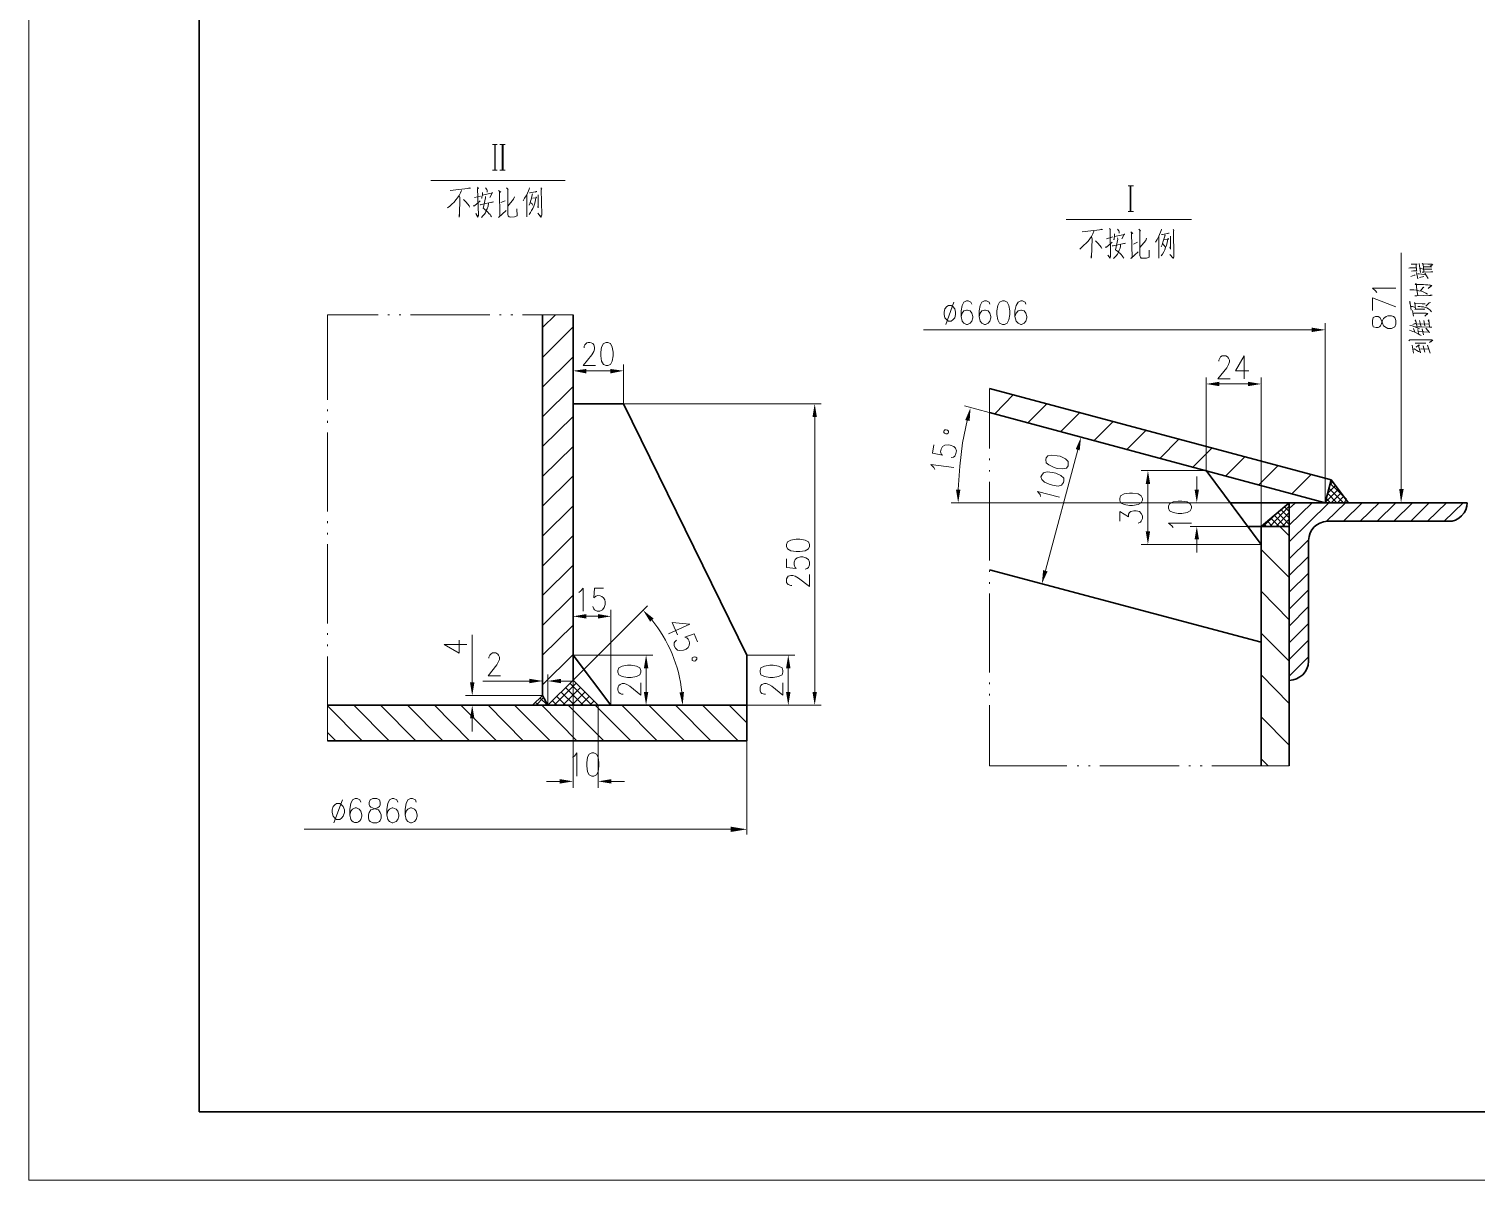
# Model space of a CAD drawing. Header units: millimetres. Extents: x 0 to 1181, y 0 to 1658.
# Drawn here: x 9 to 601, y 0 to 471 of the extents above; entities that cross this region are included whole.
import ezdxf

# ---------------------------------------------------------------- set-up
doc = ezdxf.new("R2010")
doc.units = ezdxf.units.MM
doc.layers.add('1', color=7, linetype='Continuous')

msp = doc.modelspace()

# ---------------------------------------------------------------- hatches: boundary and pattern name
h = msp.add_hatch(color=0)
h.dxf.hatch_style = 2
h.paths.add_polyline_path([(533.34, 348.98), (533.34, 347.18), (538.92, 348.08)])
h = msp.add_hatch(color=0)
h.dxf.hatch_style = 2
h.paths.add_polyline_path([(236.7, 332.06), (236.7, 330.26), (231.3, 331.34)])
h = msp.add_hatch(color=0)
h.dxf.hatch_style = 2
h.paths.add_polyline_path([(246.6, 332.06), (246.6, 330.26), (252, 331.34)])
h = msp.add_hatch(color=0)
h.dxf.hatch_style = 2
h.paths.add_polyline_path([(495.54, 326.84), (495.54, 325.04), (490.14, 325.94)])
h = msp.add_hatch(color=0)
h.dxf.hatch_style = 2
h.paths.add_polyline_path([(507.24, 326.84), (507.24, 325.04), (512.64, 325.94)])
h = msp.add_hatch(color=0)
h.dxf.hatch_style = 2
h.paths.add_polyline_path([(329.22, 312.44), (331.02, 312.44), (330.12, 317.84)])
h = msp.add_hatch(color=0)
h.dxf.hatch_style = 2
h.paths.add_polyline_path([(391.68, 311.18), (393.48, 310.82), (393.84, 316.22)])
h = msp.add_hatch(color=0)
h.dxf.hatch_style = 2
h.paths.add_polyline_path([(436.86, 299.3), (438.48, 298.76), (439.02, 304.16)])
h = msp.add_hatch(color=0)
h.dxf.hatch_style = 2
h.paths.add_polyline_path([(465.48, 285.08), (467.28, 285.08), (466.38, 290.48)])
h = msp.add_hatch(color=0)
h.dxf.hatch_style = 2
h.paths.add_polyline_path([(389.7, 282.74), (387.9, 282.74), (388.8, 277.34)])
h = msp.add_hatch(color=0)
h.dxf.hatch_style = 2
h.paths.add_polyline_path([(485.46, 282.74), (487.26, 282.74), (486.36, 277.34)])
h = msp.add_hatch(color=0)
h.dxf.hatch_style = 2
h.paths.add_polyline_path([(569.16, 282.92), (570.96, 282.92), (569.88, 277.34)])
h = msp.add_hatch(color=0)
h.dxf.hatch_style = 2
h.paths.add_polyline_path([(485.46, 262.4), (487.26, 262.4), (486.36, 267.62)])
h = msp.add_hatch(color=0)
h.dxf.hatch_style = 2
h.paths.add_polyline_path([(465.48, 265.64), (467.28, 265.64), (466.38, 260.24)])
h = msp.add_hatch(color=0)
h.dxf.hatch_style = 2
h.paths.add_polyline_path([(423.54, 249.8), (425.34, 249.26), (423, 244.22)])
h = msp.add_hatch(color=0)
h.dxf.hatch_style = 2
h.paths.add_polyline_path([(236.7, 231.8), (236.7, 230), (231.3, 230.9)])
h = msp.add_hatch(color=0)
h.dxf.hatch_style = 2
h.paths.add_polyline_path([(241.56, 231.8), (241.56, 230), (246.78, 230.9)])
h = msp.add_hatch(color=0)
h.dxf.hatch_style = 2
h.paths.add_polyline_path([(262.8, 228.74), (264.24, 230), (259.92, 233.42)])
h = msp.add_hatch(color=0)
h.dxf.hatch_style = 2
h.paths.add_polyline_path([(260.28, 209.66), (262.08, 209.66), (261.18, 215.06)])
h = msp.add_hatch(color=0)
h.dxf.hatch_style = 2
h.paths.add_polyline_path([(318.42, 209.66), (320.22, 209.66), (319.32, 215.06)])
h = msp.add_hatch(color=0)
h.dxf.hatch_style = 2
h.paths.add_polyline_path([(189.18, 203.9), (190.98, 203.9), (190.08, 198.5)])
h = msp.add_hatch(color=0)
h.dxf.hatch_style = 2
h.paths.add_polyline_path([(213.48, 205.34), (213.48, 203.54), (218.88, 204.44)])
h = msp.add_hatch(color=0)
h.dxf.hatch_style = 2
h.paths.add_polyline_path([(226.44, 205.34), (226.44, 203.54), (221.04, 204.44)])
h = msp.add_hatch(color=0)
h.dxf.hatch_style = 2
h.paths.add_polyline_path([(260.28, 199.94), (262.08, 199.94), (261.18, 194.54)])
h = msp.add_hatch(color=0)
h.dxf.hatch_style = 2
h.paths.add_polyline_path([(276.66, 199.94), (274.86, 199.76), (276.12, 194.54)])
h = msp.add_hatch(color=0)
h.dxf.hatch_style = 2
h.paths.add_polyline_path([(318.42, 199.94), (320.22, 199.94), (319.32, 194.54)])
h = msp.add_hatch(color=0)
h.dxf.hatch_style = 2
h.paths.add_polyline_path([(329.22, 199.94), (331.02, 199.94), (330.12, 194.54)])
h = msp.add_hatch(color=0)
h.dxf.hatch_style = 2
h.paths.add_polyline_path([(189.18, 189.14), (190.98, 189.14), (190.08, 194.54)])
h = msp.add_hatch(color=0)
h.dxf.hatch_style = 2
h.paths.add_polyline_path([(225.9, 164.3), (225.9, 162.5), (231.3, 163.4)])
h = msp.add_hatch(color=0)
h.dxf.hatch_style = 2
h.paths.add_polyline_path([(246.96, 164.3), (246.96, 162.5), (241.56, 163.4)])
h = msp.add_hatch(color=0)
h.dxf.hatch_style = 2
h.paths.add_polyline_path([(295.74, 144.86), (295.74, 142.7), (302.4, 143.78)])

# ---------------------------------------------------------------- linework, layer by layer
at = {"layer": '1', "color": 0, "lineweight": 9}
for points in [[(8.82, 1658.3), (8.82, 0.32)], [(198.36, 423.86), (200.34, 423.86)], [(199.26, 423.86), (199.26, 413.42)], [(199.44, 413.42), (199.44, 423.86)], [(201.42, 423.86), (203.58, 423.86)], [(202.32, 423.86), (202.32, 413.42)], [(202.68, 413.42), (202.68, 423.86)], [(173.16, 409.1), (228.06, 409.1)], [(198.36, 413.42), (200.34, 413.42)], [(201.42, 413.42), (203.58, 413.42)], [(181.08, 405.14), (189.36, 406.04), (189, 406.22), (188.1, 405.86)], [(184.86, 402.8), (185.04, 402.26), (184.86, 394.7), (184.68, 394.16), (184.68, 394.88), (184.86, 395.78)], [(190.98, 402.26), (193.5, 402.8)], [(192.24, 406.4), (192.6, 405.86), (192.24, 405.86), (192.6, 394.88), (192.24, 394.16), (191.52, 395.6), (192.24, 394.52)], [(194.22, 404.24), (194.22, 403.16), (194.04, 402.44), (194.04, 401.9), (193.86, 401.9)], [(194.22, 403.16), (198.36, 404.06), (198.36, 404.24), (197.28, 402.26)], [(195.48, 406.22), (196.02, 405.5), (196.2, 405.14), (196.2, 404.42)], [(200.88, 405.14), (201.78, 404.42), (201.24, 404.6), (201.42, 394.52), (200.88, 393.98), (203.94, 396.86)], [(204.66, 398.66), (207, 401.54), (207.36, 402.44)], [(213.48, 406.22), (213.3, 405.68), (212.4, 403.34), (211.5, 401.9), (210.96, 400.82)], [(212.4, 403.34), (212.4, 394.34), (212.4, 395.06), (212.4, 395.06), (212.4, 396.14)], [(213.48, 404.06), (213.66, 404.06), (213.84, 404.06), (216.54, 404.6), (216.36, 404.6), (216, 404.42)], [(218.16, 406.22), (218.52, 405.68), (218.34, 405.5), (218.52, 395.06), (218.52, 395.06), (218.34, 394.34), (218.16, 394.16), (216.9, 395.78), (218.16, 394.34), (218.34, 394.7)], [(217.08, 403.34), (217.08, 402.98), (217.08, 402.98), (217.08, 397.94), (216.9, 398.3), (217.08, 399.02)], [(458.28, 406.94), (460.44, 406.94)], [(459.18, 406.94), (459.18, 396.5)], [(459.36, 396.5), (459.36, 406.94)], [(189, 398.3), (188.82, 398.84), (187.56, 400.28), (186.48, 401.36)], [(190.44, 398.84), (190.98, 398.84), (193.32, 400.82)], [(193.32, 399.38), (193.5, 399.2), (193.68, 399.38), (198.72, 400.46), (198, 400.1)], [(196.74, 399.92), (196.56, 398.66), (196.2, 397.58), (195.84, 396.86), (195.48, 395.96), (194.94, 395.24), (194.4, 394.7), (193.86, 393.98)], [(201.78, 400.1), (203.58, 400.82)], [(213.84, 400.1), (214.56, 399.56), (214.74, 399.02)], [(458.28, 396.5), (460.44, 396.5)], [(432.9, 393.26), (484.2, 393.26)], [(439.56, 388.22), (447.84, 389.12), (447.48, 389.3), (446.58, 388.94)], [(443.34, 386.06), (443.52, 385.34), (443.34, 377.78), (443.16, 377.42), (443.16, 378.14), (443.34, 378.86)], [(449.46, 385.34), (451.98, 386.06)], [(450.72, 389.48), (451.08, 388.94), (450.9, 388.94), (451.08, 378.14), (450.9, 377.6), (450.9, 377.42), (450, 378.68), (450.9, 377.6)], [(452.7, 387.32), (452.7, 386.24), (452.52, 385.52), (452.52, 384.98), (452.34, 384.98)], [(452.7, 386.24), (456.84, 387.14), (456.84, 387.32), (455.76, 385.34)], [(453.96, 389.3), (454.5, 388.58), (454.68, 388.22), (454.68, 387.68)], [(459.36, 388.22), (460.26, 387.5), (459.72, 387.68), (459.9, 377.6), (459.36, 377.24), (462.42, 379.94)], [(463.14, 381.74), (465.48, 384.62), (465.84, 385.52)], [(471.96, 389.3), (471.78, 388.76), (470.88, 386.42), (470.16, 384.98), (469.44, 383.9)], [(470.88, 386.42), (470.88, 377.42), (470.88, 378.14), (470.88, 379.22)], [(473.22, 386.78), (473.4, 386.78), (472.86, 385.16), (472.5, 383.9), (472.14, 382.82), (471.78, 382.1)], [(471.96, 387.14), (472.14, 387.14), (472.32, 387.14), (475.02, 387.68), (474.84, 387.68), (474.48, 387.5)], [(476.64, 389.3), (477, 388.76), (476.82, 388.58), (477, 378.14), (476.82, 377.42), (476.64, 377.42), (475.38, 378.86), (476.64, 377.42), (476.82, 377.78)], [(475.56, 386.42), (475.56, 386.06), (475.56, 386.06), (475.56, 381.02), (475.38, 381.56), (475.56, 382.1)], [(447.48, 381.38), (447.3, 381.92), (446.04, 383.36), (444.96, 384.44)], [(448.92, 381.92), (449.46, 381.92), (451.8, 383.9)], [(451.8, 382.46), (451.98, 382.46), (452.16, 382.46), (457.2, 383.54), (456.84, 383.36), (456.48, 383.36)], [(460.44, 383.18), (462.06, 383.9)], [(472.32, 383.36), (473.04, 382.64), (473.4, 382.1)], [(569.88, 282.92), (569.88, 379.58)], [(573.12, 373.28), (573.48, 373.46), (576, 373.46)], [(574.2, 372.02), (574.92, 372.2), (576.36, 372.2), (576.36, 372.02), (576.36, 372.02), (576.18, 372.2), (576, 374.9), (576.54, 374.9), (574.38, 374.9), (574.02, 374.9)], [(577.8, 371.48), (577.26, 375.26)], [(577.44, 373.28), (579.06, 372.92), (582.48, 372.92)], [(579.24, 371.66), (578.88, 375.08), (578.7, 375.26), (578.52, 375.08), (580.86, 374.9), (581.58, 374.9), (582.48, 374.9), (582.84, 374.72), (581.76, 374.18), (582.66, 374.72)], [(582.48, 373.82), (578.88, 373.82)], [(573.84, 369.86), (575.28, 370.4), (575.64, 370.4)], [(576.72, 368.96), (576.18, 371.48)], [(576.72, 370.94), (577.26, 370.94), (579.96, 370.58), (579.6, 371.3), (581.04, 369.14)], [(577.44, 369.5), (579.24, 369.86)], [(582.84, 371.84), (582.12, 371.84), (582.84, 371.84), (579.24, 371.66), (578.52, 371.66)], [(559.98, 363.38), (559.44, 364.1), (558.18, 365.18), (567.72, 365.18)], [(558.18, 356), (558.18, 361.22), (567.72, 357.44)], [(575.46, 361.94), (576.36, 361.94), (581.76, 362.3), (582.66, 362.3), (582.12, 362.12), (581.22, 362.12)], [(577.8, 364.1), (578.88, 365.36), (579.24, 365.54), (579.06, 365.36)], [(384.84, 357.98), (384.12, 357.62), (383.4, 356.72), (383.04, 355.28), (383.04, 354.38), (383.4, 352.94), (384.12, 352.22), (384.84, 351.68), (385.92, 351.68), (386.64, 352.22), (387.36, 352.94), (387.72, 354.38), (387.72, 355.28), (387.36, 356.72), (386.64, 357.62), (385.92, 357.98), (384.84, 357.98)], [(387, 359.42), (383.76, 350.24)], [(394.38, 358.52), (394.02, 359.42), (392.94, 359.96), (392.22, 359.96), (391.14, 359.42), (390.42, 357.98), (390.06, 355.82), (390.06, 353.48), (390.42, 351.68), (391.14, 350.78), (392.22, 350.24), (392.58, 350.24), (393.66, 350.78), (394.38, 351.68), (394.74, 352.94), (394.74, 353.48), (394.38, 354.92), (393.66, 355.82), (392.58, 356.18), (392.22, 356.18), (391.14, 355.82), (390.42, 354.92), (390.06, 353.48)], [(401.76, 358.52), (401.4, 359.42), (400.32, 359.96), (399.6, 359.96), (398.52, 359.42), (397.8, 357.98), (397.44, 355.82), (397.44, 353.48), (397.8, 351.68), (398.52, 350.78), (399.6, 350.24), (399.96, 350.24), (401.04, 350.78), (401.76, 351.68), (402.12, 352.94), (402.12, 353.48), (401.76, 354.92), (401.04, 355.82), (399.96, 356.18), (399.6, 356.18), (398.52, 355.82), (397.8, 354.92), (397.44, 353.48)], [(406.98, 359.96), (405.72, 359.42), (405, 357.98), (404.64, 355.82), (404.64, 354.38), (405, 352.22), (405.72, 350.78), (406.98, 350.24), (407.7, 350.24), (408.78, 350.78), (409.5, 352.22), (409.86, 354.38), (409.86, 355.82), (409.5, 357.98), (408.78, 359.42), (407.7, 359.96), (406.98, 359.96)], [(416.52, 358.52), (416.16, 359.42), (415.08, 359.96), (414.36, 359.96), (413.28, 359.42), (412.56, 357.98), (412.02, 355.82), (412.02, 353.48), (412.56, 351.68), (413.28, 350.78), (414.36, 350.24), (414.72, 350.24), (415.8, 350.78), (416.52, 351.68), (416.88, 352.94), (416.88, 353.48), (416.52, 354.92), (415.8, 355.82), (414.72, 356.18), (414.36, 356.18), (413.28, 355.82), (412.56, 354.92), (412.02, 353.48)], [(574.02, 356.18), (573.48, 359.78), (573.48, 358.88)], [(574.02, 357.62), (574.56, 357.62), (575.64, 357.26)], [(574.92, 353.66), (574.56, 356)], [(575.82, 356.54), (575.46, 359.06), (575.28, 359.06), (575.82, 358.88), (579.24, 358.7), (579.78, 358.7), (579.24, 358.7), (578.52, 358.7)], [(575.46, 356.36), (576, 356.54), (579.6, 356.54), (579.24, 356.36), (578.34, 356.54)], [(579.96, 357.8), (581.04, 358.7), (581.4, 359.06), (581.94, 359.24)], [(151.56, 354.2), (130.86, 354.2)], [(130.86, 354.2), (130.86, 319.46)], [(156.24, 354.2), (155.52, 354.2)], [(160.92, 354.2), (160.2, 354.2)], [(197.28, 354.2), (164.88, 354.2)], [(201.96, 354.2), (201.24, 354.2)], [(206.64, 354.2), (205.92, 354.2)], [(231.3, 354.2), (210.6, 354.2)], [(218.88, 348.98), (224.1, 354.2)], [(218.88, 336.74), (231.3, 349.34)], [(538.92, 277.7), (538.92, 350.78)], [(574.74, 354.74), (575.28, 354.92), (580.14, 354.92), (580.68, 354.74), (580.86, 354.74), (579.6, 353.66), (580.68, 354.74)], [(574.74, 350.24), (575.28, 350.6), (575.64, 350.6), (575.82, 350.78)], [(576.36, 349.7), (575.82, 352.22), (575.64, 351.86), (576, 351.5)], [(575.82, 349.34), (578.34, 349.34), (582.48, 349.16), (581.58, 349.16), (581.22, 352.22), (581.04, 351.86), (581.22, 351.5)], [(581.4, 350.42), (576, 350.6)], [(577.44, 351.86), (577.98, 349.7)], [(579.6, 349.7), (579.24, 351.86)], [(533.34, 348.08), (374.58, 348.08)], [(573.12, 343.58), (573.48, 343.94), (582.48, 343.94), (582.84, 343.76), (582.66, 343.76), (581.58, 342.86)], [(575.46, 347.18), (574.92, 348.62)], [(576.72, 348.26), (577.08, 346.64)], [(576.9, 347.36), (581.58, 347.18), (581.58, 347), (579.96, 348.8)], [(579.06, 346.1), (578.52, 348.44)], [(582.12, 343.22), (582.66, 343.76)], [(244.8, 342.86), (243.72, 342.5), (243, 341.06), (242.64, 338.9), (242.64, 337.46), (243, 335.3), (243.72, 333.86), (244.8, 333.5), (245.52, 333.5), (246.6, 333.86), (247.32, 335.3), (247.68, 337.46), (247.68, 338.9), (247.32, 341.06), (246.6, 342.5), (245.52, 342.86), (244.8, 342.86)], [(495.36, 335.3), (495.36, 335.66), (495.72, 336.56), (496.08, 337.1), (496.8, 337.46), (498.24, 337.46), (498.96, 337.1), (499.32, 336.56), (499.68, 335.66), (499.68, 334.94), (499.32, 333.86), (498.6, 332.6), (495, 328.1), (500.04, 328.1)], [(505.8, 337.46), (502.2, 331.34), (507.6, 331.34)], [(505.8, 337.46), (505.8, 328.1)], [(574.92, 338.54), (574.38, 341.78)], [(574.92, 340.16), (575.28, 340.34), (577.08, 339.26), (577.44, 339.08), (577.8, 338.9), (577.8, 338.72), (577.08, 341.6), (577.44, 341.78), (577.08, 341.78), (576, 341.06)], [(575.64, 342.68), (579.96, 342.68), (579.06, 342.68)], [(577.8, 340.16), (578.16, 340.34), (581.22, 340.16)], [(579.6, 338.9), (578.88, 341.6)], [(581.76, 338.54), (580.68, 341.78)], [(218.88, 324.68), (231.3, 337.1)], [(231.3, 318.02), (231.3, 333.86)], [(252, 318.02), (252, 333.86)], [(236.7, 331.34), (246.6, 331.34)], [(490.14, 290.66), (490.14, 328.64)], [(507.24, 325.94), (495.54, 325.94)], [(512.64, 260.42), (512.64, 328.64)], [(218.88, 312.44), (231.3, 324.86)], [(401.58, 324.14), (401.58, 299.48)], [(403.74, 313.7), (411.48, 321.62)], [(130.86, 315.5), (130.86, 314.78)], [(252.18, 317.84), (332.82, 317.84)], [(401.4, 314.24), (391.32, 316.94)], [(417.24, 310.1), (425.16, 318.02)], [(430.74, 306.5), (438.66, 314.42)], [(130.86, 310.82), (130.86, 310.1)], [(218.88, 300.38), (231.3, 312.62)], [(330.12, 312.44), (330.12, 199.94)], [(392.4, 311), (390.6, 301.82), (389.52, 292.28), (388.8, 282.74)], [(444.24, 302.72), (452.16, 310.64)], [(130.86, 306.14), (130.86, 273.74)], [(383.94, 307.22), (383.4, 307.22), (383.04, 306.86), (382.86, 306.5), (382.86, 306.14), (383.22, 305.78), (383.76, 305.6), (384.3, 305.6), (384.66, 305.78), (384.84, 306.14), (384.84, 306.68), (384.48, 307.04), (383.94, 307.22)], [(444.06, 302.9), (436.5, 304.88)], [(457.74, 299.12), (465.66, 307.04)], [(471.24, 295.52), (479.16, 303.44)], [(218.88, 288.14), (231.3, 300.38)], [(378.9, 301.1), (378.36, 297.68), (382.32, 296.78), (381.96, 297.14), (381.6, 298.22), (381.78, 299.3), (382.32, 300.38), (383.4, 300.92), (384.84, 301.1), (385.56, 300.92), (387, 300.38), (387.72, 299.66), (388.08, 298.58), (387.9, 297.5), (387.36, 296.42), (386.82, 296.06), (385.92, 295.88)], [(437.76, 298.94), (424.44, 249.62)], [(424.62, 294.98), (424.8, 293.72), (425.88, 292.82), (428.04, 291.74), (429.3, 291.38), (431.46, 291.2), (433.08, 291.56), (433.8, 292.46), (433.8, 293.18), (433.8, 294.26), (432.72, 295.34), (430.56, 296.42), (429.3, 296.6), (426.96, 296.78), (425.52, 296.6), (424.8, 295.7), (424.62, 294.98)], [(484.74, 291.92), (492.66, 299.84)], [(498.24, 288.32), (506.16, 296.24)], [(379.26, 291.02), (378.9, 291.74), (377.64, 293), (387, 291.74)], [(401.58, 295.52), (401.58, 294.8)], [(401.58, 290.66), (401.58, 290.12)], [(489.96, 290.48), (463.68, 290.48)], [(511.74, 284.72), (519.66, 292.64)], [(218.88, 275.9), (231.3, 288.32)], [(401.58, 285.98), (401.58, 253.76)], [(422.64, 287.96), (423, 286.88), (424.08, 285.8), (426.06, 284.9), (427.32, 284.54), (429.66, 284.18), (431.1, 284.54), (431.82, 285.62), (432, 286.34), (432, 287.42), (430.74, 288.5), (428.76, 289.4), (427.32, 289.76), (425.16, 289.94), (423.72, 289.58), (423, 288.68), (422.64, 287.96)], [(466.38, 265.64), (466.38, 285.08)], [(486.36, 282.74), (486.36, 288.14)], [(525.24, 280.94), (533.16, 288.86)], [(539.82, 281.12), (543.24, 284.54)], [(540.72, 284.54), (541.98, 285.98)], [(547.56, 278.78), (540.9, 285.26)], [(422.46, 279.86), (422.28, 280.76), (421.2, 282.02), (430.2, 279.68)], [(454.86, 278.42), (455.22, 277.34), (456.66, 276.62), (458.82, 276.26), (460.08, 276.26), (462.42, 276.62), (463.68, 277.34), (464.22, 278.42), (464.22, 279.14), (463.68, 280.22), (462.42, 280.94), (460.08, 281.3), (458.82, 281.3), (456.66, 280.94), (455.22, 280.22), (454.86, 279.14), (454.86, 278.42)], [(538.92, 277.52), (544.32, 282.92)], [(541.08, 277.34), (539.28, 279.14)], [(543.6, 277.34), (539.82, 281.3)], [(546.3, 277.34), (540.36, 283.28)], [(541.26, 277.34), (545.4, 281.48)], [(543.96, 277.34), (546.48, 280.04)], [(546.48, 277.34), (547.56, 278.6)], [(218.88, 263.66), (231.3, 276.08)], [(499.68, 277.34), (385.92, 277.34)], [(454.86, 269.78), (454.86, 273.74), (458.46, 271.58), (458.46, 272.66), (458.82, 273.38), (459.36, 273.74), (460.62, 274.1), (461.52, 274.1), (462.96, 273.74), (463.68, 273.02), (464.22, 271.94), (464.22, 270.86), (463.68, 269.78), (463.32, 269.42), (462.42, 269.06)], [(474.84, 275.18), (475.2, 274.1), (476.64, 273.38), (478.8, 273.02), (480.24, 273.02), (482.4, 273.38), (483.66, 274.1), (484.2, 275.18), (484.2, 275.9), (483.66, 276.98), (482.4, 277.7), (480.24, 278.06), (478.8, 278.06), (476.64, 277.7), (475.2, 276.98), (474.84, 275.9), (474.84, 275.18)], [(499.68, 277.34), (483.66, 277.34)], [(513.54, 267.62), (518.4, 272.48)], [(516.24, 267.62), (524.16, 275.9)], [(522.54, 267.62), (518.04, 272.3)], [(518.76, 267.62), (524.16, 273.38)], [(524.16, 268.52), (519.48, 273.38)], [(524.16, 271.22), (520.92, 274.46)], [(524.16, 273.74), (522.18, 275.72)], [(524.16, 276.26), (523.62, 276.98)], [(524.16, 275), (526.68, 277.34)], [(524.16, 268.16), (533.52, 277.34)], [(524.16, 261.32), (540.36, 277.34)], [(539.46, 269.78), (547.2, 277.34)], [(546.3, 269.78), (554.04, 277.34)], [(553.14, 269.78), (560.88, 277.34)], [(560.16, 269.78), (567.72, 277.34)], [(567, 269.78), (574.56, 277.34)], [(568.08, 277.34), (572.76, 277.34)], [(573.84, 269.78), (581.4, 277.34)], [(580.68, 269.78), (588.42, 277.34)], [(587.52, 269.78), (595.26, 277.34)], [(130.86, 269.78), (130.86, 269.06)], [(476.64, 267.26), (476.1, 267.98), (474.84, 269.06), (484.2, 269.06)], [(506.88, 267.62), (483.66, 267.62)], [(514.8, 267.62), (513.72, 268.7)], [(517.32, 267.62), (515.16, 269.96)], [(520.02, 267.62), (516.6, 271.04)], [(524.16, 263.84), (520.38, 267.62)], [(521.28, 267.62), (524.16, 270.68)], [(523.8, 267.62), (524.16, 268.16)], [(130.86, 265.1), (130.86, 264.38)], [(130.86, 260.42), (130.86, 228.02)], [(218.88, 251.42), (231.3, 264.02)], [(318.6, 259.52), (318.96, 258.44), (320.4, 257.72), (322.56, 257.36), (324, 257.36), (326.16, 257.72), (327.6, 258.44), (327.96, 259.52), (327.96, 260.24), (327.6, 261.32), (326.16, 262.04), (324, 262.4), (322.56, 262.4), (320.4, 262.04), (318.96, 261.32), (318.6, 260.24), (318.6, 259.52)], [(486.36, 262.4), (486.36, 257)], [(524.16, 254.48), (532.08, 262.22)], [(318.6, 254.48), (318.6, 250.88), (322.56, 250.52), (322.2, 250.88), (321.66, 251.96), (321.66, 253.04), (322.2, 254.12), (322.92, 254.84), (324.36, 255.2), (325.26, 255.2), (326.52, 254.84), (327.6, 254.12), (327.96, 253.04), (327.96, 251.96), (327.6, 250.88), (327.06, 250.52), (326.16, 250.16)], [(512.46, 260.24), (463.68, 260.24)], [(524.16, 246.74), (512.64, 258.26)], [(524.16, 247.64), (532.08, 255.38)], [(218.88, 239.36), (231.3, 251.78)], [(401.58, 249.62), (401.58, 249.08)], [(524.16, 240.8), (532.08, 248.54)], [(320.76, 243.5), (320.4, 243.5), (319.32, 243.86), (318.96, 244.22), (318.6, 244.76), (318.6, 246.2), (318.96, 246.92), (319.32, 247.28), (320.4, 247.64), (321.12, 247.64), (322.2, 247.28), (323.46, 246.56), (327.96, 243.14), (327.96, 248)], [(401.58, 244.94), (401.58, 244.22)], [(428.04, 242.96), (420.48, 244.94)], [(218.88, 227.12), (231.3, 239.54)], [(233.64, 240.62), (234.36, 241.16), (235.44, 242.42), (235.44, 233.06)], [(401.58, 240.26), (401.58, 207.86)], [(524.16, 229.46), (512.64, 241.16)], [(524.16, 233.78), (532.08, 241.7)], [(231.3, 204.98), (231.3, 233.6)], [(231.48, 204.98), (261.72, 235.22)], [(241.56, 230.9), (236.7, 230.9)], [(246.78, 194.54), (246.78, 233.6)], [(524.16, 226.94), (532.08, 234.86)], [(218.88, 215.06), (231.3, 227.3)], [(279, 227.66), (270.36, 223.7)], [(279, 227.66), (271.8, 228.38), (273.96, 223.34)], [(524.16, 220.1), (532.08, 228.02)], [(130.86, 224.06), (130.86, 223.34)], [(130.86, 219.38), (130.86, 218.66)], [(178.56, 219.38), (184.68, 215.78), (184.68, 221.18)], [(178.56, 219.38), (187.92, 219.38)], [(190.08, 203.9), (190.08, 223.34)], [(524.16, 212.54), (512.64, 224.06)], [(524.16, 213.26), (532.08, 221.18)], [(130.86, 214.52), (130.86, 179.96)], [(196.92, 213.8), (196.92, 214.16), (197.28, 215.06), (197.64, 215.42), (198.36, 215.96), (199.8, 215.96), (200.52, 215.42), (200.88, 215.06), (201.24, 214.16), (201.24, 213.26), (200.88, 212.36), (200.16, 211.1), (196.56, 206.6), (201.6, 206.6)], [(218.88, 202.82), (231.3, 215.24)], [(231.48, 215.06), (263.88, 215.06)], [(281.34, 212.72), (281.7, 213.08), (281.88, 213.44), (281.88, 213.98), (281.52, 214.16), (281.16, 214.34), (280.62, 214.16), (280.08, 213.98), (280.08, 213.44), (280.08, 212.9), (280.44, 212.72), (280.8, 212.54), (281.34, 212.72)], [(302.4, 215.06), (322.02, 215.06)], [(524.16, 206.42), (532.08, 214.34)], [(218.88, 198.86), (218.88, 207.14)], [(221.04, 194.54), (221.04, 207.14)], [(249.66, 208.04), (250.02, 206.96), (251.46, 206.24), (253.62, 205.88), (255.06, 205.88), (257.22, 206.24), (258.66, 206.96), (259.02, 208.04), (259.02, 208.76), (258.66, 209.84), (257.22, 210.56), (255.06, 210.92), (253.62, 210.92), (251.46, 210.56), (250.02, 209.84), (249.66, 208.76), (249.66, 208.04)], [(261.18, 199.94), (261.18, 209.66)], [(307.8, 208.04), (308.16, 206.96), (309.6, 206.24), (311.76, 205.88), (313.2, 205.88), (315.36, 206.24), (316.8, 206.96), (317.16, 208.04), (317.16, 208.76), (316.8, 209.84), (315.36, 210.56), (313.2, 210.92), (311.76, 210.92), (309.6, 210.56), (308.16, 209.84), (307.8, 208.76), (307.8, 208.04)], [(319.32, 199.94), (319.32, 209.66)], [(213.48, 204.44), (194.4, 204.44)], [(232.56, 203.54), (223.56, 194.54)], [(226.44, 204.44), (231.84, 204.44)], [(234.36, 201.74), (227.16, 194.54)], [(235.44, 194.54), (228.24, 201.74)], [(239.04, 194.54), (230.04, 203.54)], [(231.3, 204.62), (231.3, 160.7)], [(309.96, 199.04), (309.6, 199.04), (308.52, 199.4), (308.16, 199.76), (307.8, 200.48), (307.8, 201.92), (308.16, 202.64), (308.52, 203), (309.6, 203.36), (310.32, 203.36), (311.4, 203), (312.66, 202.28), (317.16, 198.68), (317.16, 203.72)], [(401.58, 203.9), (401.58, 203.18)], [(524.16, 195.26), (512.64, 206.96)], [(218.7, 198.5), (187.38, 198.5)], [(217.26, 194.54), (216, 195.62)], [(219.42, 197.78), (216.18, 194.54)], [(220.86, 194.54), (217.8, 197.42)], [(224.64, 194.54), (222.84, 196.34)], [(228.24, 194.54), (224.64, 198.14)], [(231.84, 194.54), (226.44, 199.94)], [(236.16, 199.94), (230.76, 194.54)], [(237.96, 198.14), (234.36, 194.54)], [(239.94, 196.34), (238.14, 194.54)], [(401.58, 199.22), (401.58, 198.5)], [(145.08, 179.96), (130.86, 194.36)], [(156.06, 179.96), (141.66, 194.54)], [(167.04, 179.96), (152.64, 194.54)], [(178.02, 179.96), (163.62, 194.54)], [(189, 179.96), (174.6, 194.54)], [(199.98, 179.96), (185.4, 194.54)], [(214.56, 194.54), (187.38, 194.54)], [(210.96, 179.96), (196.56, 194.54)], [(221.94, 179.96), (207.36, 194.54)], [(232.92, 179.96), (218.52, 194.54)], [(220.68, 195.26), (219.78, 194.54)], [(243.9, 179.96), (229.32, 194.54)], [(254.88, 179.96), (240.3, 194.54)], [(241.56, 194.18), (241.56, 160.7)], [(246.96, 194.54), (263.88, 194.54)], [(265.68, 179.96), (251.28, 194.54)], [(276.84, 179.96), (262.26, 194.54)], [(287.64, 179.96), (273.24, 194.54)], [(298.8, 179.96), (284.22, 194.54)], [(302.4, 187.34), (295.2, 194.54)], [(302.4, 194.54), (332.82, 194.54)], [(302.4, 194.54), (322.02, 194.54)], [(401.58, 194.54), (401.58, 169.7)], [(524.16, 178.16), (512.64, 189.86)], [(190.08, 189.14), (190.08, 183.74)], [(134.28, 179.96), (130.86, 183.38)], [(302.4, 179.78), (302.4, 141.62)], [(231.12, 173.3), (231.84, 173.66), (232.92, 175.1), (232.92, 165.56)], [(239.04, 175.1), (237.96, 174.56), (237.24, 173.3), (236.88, 170.96), (236.88, 169.7), (237.24, 167.36), (237.96, 166.1), (239.04, 165.56), (239.76, 165.56), (240.84, 166.1), (241.56, 167.36), (241.92, 169.7), (241.92, 170.96), (241.56, 173.3), (240.84, 174.56), (239.76, 175.1), (239.04, 175.1)], [(515.52, 169.7), (512.64, 172.58)], [(401.58, 169.7), (433.26, 169.7)], [(437.4, 169.7), (438.12, 169.7)], [(442.08, 169.7), (442.8, 169.7)], [(446.76, 169.7), (479.16, 169.7)], [(483.12, 169.7), (483.84, 169.7)], [(487.8, 169.7), (488.52, 169.7)], [(492.48, 169.7), (524.16, 169.7)], [(225.9, 163.4), (220.5, 163.4)], [(246.96, 163.4), (252.36, 163.4)], [(134.64, 154.4), (133.92, 153.86), (133.2, 153.14), (132.84, 151.7), (132.84, 150.62), (133.2, 149.18), (133.92, 148.28), (134.64, 147.74), (135.9, 147.74), (136.62, 148.28), (137.34, 149.18), (137.88, 150.62), (137.88, 151.7), (137.34, 153.14), (136.62, 153.86), (135.9, 154.4), (134.64, 154.4)], [(136.98, 155.84), (133.56, 146.48)], [(159.66, 154.94), (159.3, 155.84), (158.04, 156.38), (157.32, 156.38), (156.24, 155.84), (155.52, 154.4), (155.16, 152.06), (155.16, 149.72), (155.52, 147.74), (156.24, 147.02), (157.32, 146.48), (157.68, 146.48), (158.94, 147.02), (159.66, 147.74), (160.02, 149.18), (160.02, 149.72), (159.66, 151.16), (158.94, 152.06), (157.68, 152.6), (157.32, 152.6), (156.24, 152.06), (155.52, 151.16), (155.16, 149.72)], [(167.22, 154.94), (166.86, 155.84), (165.6, 156.38), (164.88, 156.38), (163.8, 155.84), (163.08, 154.4), (162.72, 152.06), (162.72, 149.72), (163.08, 147.74), (163.8, 147.02), (164.88, 146.48), (165.24, 146.48), (166.5, 147.02), (167.22, 147.74), (167.58, 149.18), (167.58, 149.72), (167.22, 151.16), (166.5, 152.06), (165.24, 152.6), (164.88, 152.6), (163.8, 152.06), (163.08, 151.16), (162.72, 149.72)], [(297.9, 143.78), (121.32, 143.78)], [(8.82, 0.32), (1181.16, 0.32)]]:
    msp.add_lwpolyline(points, dxfattribs=at)
at = {"layer": '1', "color": 0, "lineweight": 35}
for points in [[(78.48, 1630.4), (78.48, 28.22)], [(218.88, 354.2), (218.88, 198.5)], [(231.3, 354.2), (231.3, 204.8)], [(541.26, 286.7), (401.58, 324.14)], [(231.3, 317.84), (252, 317.84)], [(252, 317.84), (302.4, 215.06)], [(538.92, 277.34), (401.58, 314.24)], [(490.14, 290.48), (512.64, 260.24)], [(538.92, 277.34), (541.26, 286.7), (548.46, 277.34)], [(499.86, 277.34), (596.88, 277.34)], [(512.64, 267.62), (524.16, 277.34)], [(524.16, 277.34), (524.16, 169.7)], [(507.06, 267.62), (524.16, 267.62)], [(512.64, 267.62), (512.64, 169.7)], [(539.82, 269.78), (589.32, 269.78)], [(532.08, 261.86), (532.08, 212.54)], [(512.64, 220.28), (401.58, 249.98)], [(231.3, 215.06), (246.78, 194.54)], [(302.4, 215.06), (302.4, 179.96)], [(231.3, 204.8), (221.04, 194.54), (218.88, 198.5), (214.74, 194.54)], [(231.3, 204.8), (241.56, 194.54)], [(130.86, 194.54), (302.4, 194.54)], [(130.86, 179.96), (302.4, 179.96)], [(78.48, 28.22), (1153.44, 28.22)]]:
    msp.add_lwpolyline(points, dxfattribs=at)
at = {"layer": '1', "color": 0, "lineweight": 9}
for points in [[(185.76, 405.14), (184.68, 402.26), (182.52, 399.92), (180, 397.94)], [(214.74, 403.7), (214.56, 402.62), (213.84, 400.1), (213.3, 399.02)], [(444.24, 388.4), (443.34, 385.34), (440.82, 383.18), (438.48, 381.02)], [(455.22, 383), (455.22, 381.02), (453.78, 378.5), (452.34, 377.24)], [(573.48, 364.46), (575.1, 364.64), (579.24, 363.92), (580.68, 362.66)], [(576.72, 357.62), (578.88, 357.44), (580.86, 357.62), (582.3, 355.46)], [(573.48, 349.88), (574.56, 350.06), (576.36, 348.8), (577.44, 348.44)], [(573.3, 347.9), (575.28, 347.36), (576.36, 346.64), (578.16, 345.74)], [(275.76, 199.94), (274.86, 210.56), (270.18, 221.18), (263.52, 229.46)]]:
    msp.add_open_spline(points, degree=3, dxfattribs=at)
for points, knots in [([(195.48, 402.62), (195.48, 402.62), (195.48, 402.08), (195.48, 402.08), (195.48, 402.08), (194.58, 397.76), (194.58, 397.76), (195.48, 397.4), (197.46, 395.24), (198, 394.34)], [0, 0, 0, 0, 1, 1, 1, 2, 2, 2, 3, 3, 3, 3]), ([(204.12, 406.22), (204.12, 406.22), (204.84, 405.5), (204.84, 405.5), (204.84, 405.5), (204.66, 405.68), (204.66, 405.68), (204.66, 402.26), (204.66, 398.66), (204.66, 395.24), (204.66, 395.24), (204.84, 394.7), (204.84, 394.7), (204.84, 394.7), (205.2, 394.34), (205.2, 394.34), (205.2, 394.34), (205.92, 394.16), (205.92, 394.16), (205.92, 394.16), (207.36, 394.34), (207.36, 394.34), (207.36, 394.34), (208.44, 394.7), (208.44, 394.7), (208.44, 394.7), (208.44, 394.7), (208.44, 394.7), (208.44, 394.7), (208.26, 397.58), (208.26, 397.58)], [0, 0, 0, 0, 1, 1, 1, 2, 2, 2, 3, 3, 3, 4, 4, 4, 5, 5, 5, 6, 6, 6, 7, 7, 7, 8, 8, 8, 9, 9, 9, 10, 10, 10, 10]), ([(214.74, 401.9), (214.74, 401.9), (216.36, 402.08), (216.36, 402.08), (216.36, 402.08), (216.18, 402.44), (216.18, 402.44), (215.82, 399.74), (214.92, 397.4), (213.3, 395.24)], [0, 0, 0, 0, 1, 1, 1, 2, 2, 2, 3, 3, 3, 3]), ([(453.96, 385.7), (453.96, 385.7), (454.14, 385.16), (454.14, 385.16), (454.14, 385.16), (453.06, 380.84), (453.06, 380.84), (454.32, 380.12), (455.76, 378.68), (456.48, 377.42)], [0, 0, 0, 0, 1, 1, 1, 2, 2, 2, 3, 3, 3, 3]), ([(462.6, 389.3), (462.6, 389.3), (463.32, 388.58), (463.32, 388.58), (463.32, 388.58), (463.14, 388.76), (463.14, 388.76), (463.14, 385.34), (463.14, 381.74), (463.14, 378.32), (463.14, 378.32), (463.32, 377.78), (463.32, 377.78), (463.32, 377.78), (463.68, 377.42), (463.68, 377.42), (463.68, 377.42), (464.4, 377.42), (464.4, 377.42), (464.4, 377.42), (465.84, 377.42), (465.84, 377.42), (465.84, 377.42), (466.92, 377.78), (466.92, 377.78), (466.92, 377.78), (466.92, 377.78), (466.92, 377.78), (466.92, 377.78), (466.92, 380.66), (466.92, 380.66)], [0, 0, 0, 0, 1, 1, 1, 2, 2, 2, 3, 3, 3, 4, 4, 4, 5, 5, 5, 6, 6, 6, 7, 7, 7, 8, 8, 8, 9, 9, 9, 10, 10, 10, 10]), ([(473.22, 384.98), (473.22, 384.98), (474.84, 385.16), (474.84, 385.16), (474.84, 385.16), (474.66, 385.52), (474.66, 385.52), (474.12, 383), (473.4, 380.3), (471.78, 378.32)], [0, 0, 0, 0, 1, 1, 1, 2, 2, 2, 3, 3, 3, 3]), ([(576.72, 362.12), (576.72, 362.12), (576.36, 364.46), (576.36, 364.46), (576.36, 364.46), (576.36, 364.46), (576.36, 364.46), (576.36, 364.46), (576, 366.98), (576, 366.98), (576, 366.98), (575.64, 366.62), (575.64, 366.62), (577.8, 366.62), (580.32, 366.62), (582.48, 366.26), (582.48, 366.26), (581.04, 365), (581.04, 365), (581.04, 365), (582.3, 366.26), (582.3, 366.26), (582.3, 366.26), (581.58, 366.44), (581.58, 366.44)], [0, 0, 0, 0, 1, 1, 1, 2, 2, 2, 3, 3, 3, 4, 4, 4, 5, 5, 5, 6, 6, 6, 7, 7, 7, 8, 8, 8, 8]), ([(558.18, 350.42), (558.18, 350.42), (558.54, 349.34), (558.54, 349.34), (561.96, 348.08), (561.6, 350.42), (562.68, 352.76), (562.68, 352.76), (563.76, 353.48), (563.76, 353.48), (563.76, 353.48), (564.48, 353.84), (564.48, 353.84), (564.48, 353.84), (565.92, 353.84), (565.92, 353.84), (565.92, 353.84), (566.82, 353.48), (566.82, 353.48), (566.82, 353.48), (567.36, 353.12), (567.36, 353.12), (567.36, 353.12), (567.72, 351.86), (567.72, 351.86), (567.72, 351.86), (567.72, 350.42), (567.72, 350.42), (567.72, 350.42), (567.36, 349.34), (567.36, 349.34), (567.36, 349.34), (566.82, 348.98), (566.82, 348.98), (566.82, 348.98), (565.92, 348.62), (565.92, 348.62), (565.92, 348.62), (564.48, 348.62), (564.48, 348.62), (564.48, 348.62), (563.76, 348.98), (563.76, 348.98), (563.76, 348.98), (562.68, 349.7), (562.68, 349.7), (562.68, 349.7), (562.32, 350.78), (562.32, 350.78), (562.32, 350.78), (561.78, 352.22), (561.78, 352.22), (561.78, 352.22), (561.24, 353.12), (561.24, 353.12), (561.24, 353.12), (560.52, 353.48), (560.52, 353.48), (560.52, 353.48), (559.44, 353.48), (559.44, 353.48), (559.44, 353.48), (558.54, 353.12), (558.54, 353.12), (558.54, 353.12), (558.18, 351.86), (558.18, 351.86), (558.18, 351.86), (558.18, 350.42), (558.18, 350.42)], [0, 0, 0, 0, 1, 1, 1, 2, 2, 2, 3, 3, 3, 4, 4, 4, 5, 5, 5, 6, 6, 6, 7, 7, 7, 8, 8, 8, 9, 9, 9, 10, 10, 10, 11, 11, 11, 12, 12, 12, 13, 13, 13, 14, 14, 14, 15, 15, 15, 16, 16, 16, 17, 17, 17, 18, 18, 18, 19, 19, 19, 20, 20, 20, 21, 21, 21, 22, 22, 22, 23, 23, 23, 23]), ([(235.8, 340.7), (235.8, 342.68), (237.78, 343.58), (239.4, 342.5), (239.4, 342.5), (239.76, 341.96), (239.76, 341.96), (239.76, 341.96), (240.12, 341.06), (240.12, 341.06), (240.12, 341.06), (240.12, 340.16), (240.12, 340.16), (240.12, 340.16), (239.76, 339.26), (239.76, 339.26), (239.76, 339.26), (239.04, 337.82), (239.04, 337.82), (239.04, 337.82), (235.44, 333.5), (235.44, 333.5), (235.44, 333.5), (240.48, 333.5), (240.48, 333.5)], [0, 0, 0, 0, 1, 1, 1, 2, 2, 2, 3, 3, 3, 4, 4, 4, 5, 5, 5, 6, 6, 6, 7, 7, 7, 8, 8, 8, 8]), ([(243.72, 242.42), (243.72, 242.42), (240.12, 242.42), (240.12, 242.42), (240.12, 242.42), (239.76, 238.46), (239.76, 238.46), (241.92, 240.62), (244.98, 238.64), (244.44, 235.76), (244.44, 235.76), (244.08, 234.5), (244.08, 234.5), (244.08, 234.5), (243.36, 233.6), (243.36, 233.6), (243.36, 233.6), (242.28, 233.06), (242.28, 233.06), (242.28, 233.06), (241.2, 233.06), (241.2, 233.06), (241.2, 233.06), (240.12, 233.6), (240.12, 233.6), (240.12, 233.6), (239.76, 233.96), (239.76, 233.96), (239.76, 233.96), (239.4, 234.86), (239.4, 234.86)], [0, 0, 0, 0, 1, 1, 1, 2, 2, 2, 3, 3, 3, 4, 4, 4, 5, 5, 5, 6, 6, 6, 7, 7, 7, 8, 8, 8, 9, 9, 9, 10, 10, 10, 10]), ([(282.24, 220.46), (282.24, 220.46), (280.8, 223.7), (280.8, 223.7), (280.8, 223.7), (277.02, 222.44), (277.02, 222.44), (279.36, 221.9), (279.9, 217.94), (276.48, 217.04), (276.48, 217.04), (275.04, 216.86), (275.04, 216.86), (275.04, 216.86), (273.96, 217.04), (273.96, 217.04), (273.96, 217.04), (273.24, 217.94), (273.24, 217.94), (273.24, 217.94), (272.7, 218.84), (272.7, 218.84), (272.7, 218.84), (272.7, 220.1), (272.7, 220.1), (272.7, 220.1), (272.88, 220.46), (272.88, 220.46), (272.88, 220.46), (273.6, 221.18), (273.6, 221.18)], [0, 0, 0, 0, 1, 1, 1, 2, 2, 2, 3, 3, 3, 4, 4, 4, 5, 5, 5, 6, 6, 6, 7, 7, 7, 8, 8, 8, 9, 9, 9, 10, 10, 10, 10]), ([(251.82, 199.04), (249.84, 199.04), (248.94, 201.02), (250.02, 202.64), (250.02, 202.64), (250.56, 203), (250.56, 203), (250.56, 203), (251.46, 203.36), (251.46, 203.36), (251.46, 203.36), (252.36, 203.36), (252.36, 203.36), (252.36, 203.36), (253.26, 203), (253.26, 203), (253.26, 203), (254.52, 202.28), (254.52, 202.28), (254.52, 202.28), (259.02, 198.68), (259.02, 198.68), (259.02, 198.68), (259.02, 203.72), (259.02, 203.72)], [0, 0, 0, 0, 1, 1, 1, 2, 2, 2, 3, 3, 3, 4, 4, 4, 5, 5, 5, 6, 6, 6, 7, 7, 7, 8, 8, 8, 8]), ([(144.54, 154.94), (144.54, 154.94), (144.18, 155.84), (144.18, 155.84), (144.18, 155.84), (143.1, 156.38), (143.1, 156.38), (143.1, 156.38), (142.2, 156.38), (142.2, 156.38), (142.2, 156.38), (141.12, 155.84), (141.12, 155.84), (141.12, 155.84), (140.4, 154.4), (140.4, 154.4), (140.4, 154.4), (140.04, 152.06), (140.04, 152.06), (140.04, 152.06), (140.04, 149.72), (140.04, 149.72), (140.04, 149.72), (140.4, 147.74), (140.4, 147.74), (141.48, 146.12), (143.46, 146.12), (144.54, 147.74), (144.54, 147.74), (144.9, 149.18), (144.9, 149.18), (144.9, 149.18), (144.9, 149.72), (144.9, 149.72), (144.9, 149.72), (144.54, 151.16), (144.54, 151.16), (144.54, 151.16), (143.82, 152.06), (143.82, 152.06), (143.82, 152.06), (142.74, 152.6), (142.74, 152.6), (142.74, 152.6), (142.2, 152.6), (142.2, 152.6), (142.2, 152.6), (141.12, 152.06), (141.12, 152.06), (141.12, 152.06), (140.4, 151.16), (140.4, 151.16), (140.4, 151.16), (140.04, 149.72), (140.04, 149.72)], [0, 0, 0, 0, 1, 1, 1, 2, 2, 2, 3, 3, 3, 4, 4, 4, 5, 5, 5, 6, 6, 6, 7, 7, 7, 8, 8, 8, 9, 9, 9, 10, 10, 10, 11, 11, 11, 12, 12, 12, 13, 13, 13, 14, 14, 14, 15, 15, 15, 16, 16, 16, 17, 17, 17, 18, 18, 18, 18]), ([(149.4, 156.38), (149.4, 156.38), (148.32, 155.84), (148.32, 155.84), (146.88, 152.42), (149.4, 152.78), (151.74, 151.7), (151.74, 151.7), (152.46, 150.62), (152.46, 150.62), (152.46, 150.62), (152.82, 149.72), (152.82, 149.72), (152.82, 149.72), (152.82, 148.28), (152.82, 148.28), (152.82, 148.28), (152.46, 147.38), (152.46, 147.38), (152.46, 147.38), (152.1, 147.02), (152.1, 147.02), (152.1, 147.02), (151.02, 146.48), (151.02, 146.48), (151.02, 146.48), (149.4, 146.48), (149.4, 146.48), (149.4, 146.48), (148.32, 147.02), (148.32, 147.02), (148.32, 147.02), (147.96, 147.38), (147.96, 147.38), (147.96, 147.38), (147.6, 148.28), (147.6, 148.28), (147.6, 148.28), (147.6, 149.72), (147.6, 149.72), (147.6, 149.72), (147.96, 150.62), (147.96, 150.62), (147.96, 150.62), (148.68, 151.7), (148.68, 151.7), (148.68, 151.7), (149.76, 152.06), (149.76, 152.06), (149.76, 152.06), (151.38, 152.6), (151.38, 152.6), (151.38, 152.6), (152.1, 153.14), (152.1, 153.14), (152.1, 153.14), (152.46, 153.86), (152.46, 153.86), (152.46, 153.86), (152.46, 154.94), (152.46, 154.94), (152.46, 154.94), (152.1, 155.84), (152.1, 155.84), (152.1, 155.84), (151.02, 156.38), (151.02, 156.38), (151.02, 156.38), (149.4, 156.38), (149.4, 156.38)], [0, 0, 0, 0, 1, 1, 1, 2, 2, 2, 3, 3, 3, 4, 4, 4, 5, 5, 5, 6, 6, 6, 7, 7, 7, 8, 8, 8, 9, 9, 9, 10, 10, 10, 11, 11, 11, 12, 12, 12, 13, 13, 13, 14, 14, 14, 15, 15, 15, 16, 16, 16, 17, 17, 17, 18, 18, 18, 19, 19, 19, 20, 20, 20, 21, 21, 21, 22, 22, 22, 23, 23, 23, 23])]:
    msp.add_open_spline(points, degree=3, knots=knots, dxfattribs=at)
at = {"layer": '1', "color": 0, "lineweight": 35}
for points in [[(589.32, 269.78), (593.1, 269.42), (597.24, 273.56), (596.88, 277.34)], [(539.82, 269.78), (535.32, 269.42), (532.26, 266.54), (532.08, 261.86)], [(524.16, 204.62), (528.48, 204.98), (531.9, 208.04), (532.08, 212.54)]]:
    msp.add_open_spline(points, degree=3, dxfattribs=at)

doc.saveas('drawing.dxf')
